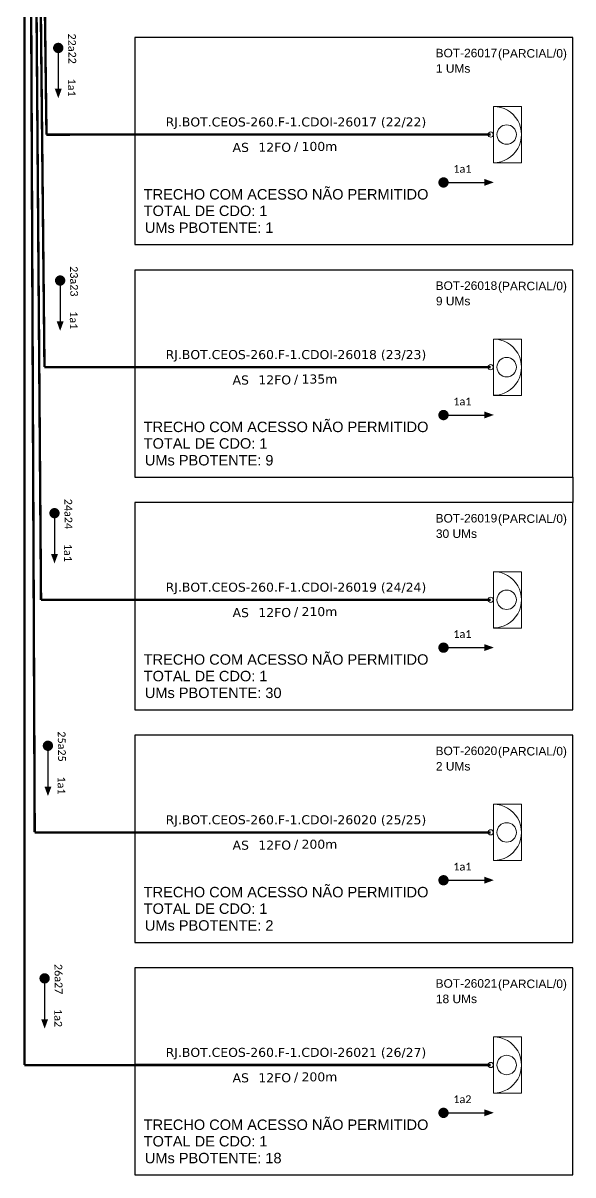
# Model space of a CAD drawing. Extents: x 35688 to 45186, y 3284 to 5132.
# Drawn here: x 44881.2 to 44987.6, y 3284.3 to 3507.1 of the extents above; entities that cross this region are included whole.
import ezdxf
from ezdxf.enums import TextEntityAlignment as Align

# ---------------------------------------------------------------- set-up
doc = ezdxf.new("R2010")
doc.units = ezdxf.units.DM
doc.header["$MEASUREMENT"] = 0
doc.layers.add("20.0-LEGENDA DOS CDO'S", color=1, linetype='Continuous', lineweight=0)
doc.layers.add('40.1-ETIQUETAS', color=1, linetype='Continuous', lineweight=20)
for name, color, linetype in [('30.4-Selo', 7, 'Continuous'), ('CAP a instalar', 1, 'Continuous'), ('SETA', 7, 'Continuous')]:
    doc.layers.add(name, color=color, linetype=linetype)
doc.styles.add('ARIAL', font='arial.ttf')
doc.styles.add('siredit', font='verdana.ttf')
doc.linetypes.add('FENCELINE1', pattern='A,0.25,-0.1,[133,ltypeshp.shx,S=0.1,R=0,X=-0.1,Y=0],-0.1,1', length=1.45)

# ---------------------------------------------------------------- blocks, each defined once
blk = doc.blocks.new('CDOE-TEXTO PADRÃO')
at = {"layer": "20.0-LEGENDA DOS CDO'S", "color": 0, "style": 'ARIAL'}
blk.add_attdef('FIBRAS_UTILIZADAS', text='', height=1.7, rotation=0.118, dxfattribs=at).set_placement((19.77, 7.43), align=Align.CENTER)
for tag, p in [('CDO_N', (0.49, 7.39)), ('CORDOALHA', (0.5, 4.33)), ('SAP', (0.51, 1.67)), ('SPLITER_1', (0.59, -0.91)), ('SPLITER_2', (0.6, -3.55)), ('(XX-XX_F)S', (0.54, -8.29)), ('(XX-XX_L)S', (0.55, -10.83)), ('UMS', (0.55, -13.15))]:
    blk.add_attdef(tag, p, '', height=1.7, rotation=0.118, dxfattribs=at)
blk = doc.blocks.new('ETIQUETA_RS5F')
at = {"layer": '40.1-ETIQUETAS', "color": 0, "style": 'siredit'}
blk.add_text('/', height=1.5, dxfattribs=at).set_placement((1.55, -1.95), align=Align.MIDDLE_RIGHT)
for tag, p in [('ETIQUETA_R_PRIMARIA', (1.18, 4.1)), ('ETIQUETA_R_SECUNDARIA', (1.18, 2.1)), ('F_ATIVAS/F_MORTAS', (1.11, -4.24))]:
    blk.add_attdef(tag, text='', height=1.5, dxfattribs=at).set_placement(p, align=Align.MIDDLE_CENTER)
for tag, p in [('TIPO_CABO', (-6.62, -2.12)), ('CAP_CABO', (0.37, -2.09))]:
    blk.add_attdef(tag, text='', height=1.5, dxfattribs=at).set_placement(p, align=Align.MIDDLE_RIGHT)
blk.add_attdef('METROS', text='', height=1.5, dxfattribs=at).set_placement((2.11, -1.95), align=Align.MIDDLE_LEFT)
for tag, p in [('FUSÃO_1', (0.82, -8.39)), ('FUSÃO_2', (0.82, -10.6)), ('FUSÃO_3', (0.82, -12.93)), ('FUSÃO_4', (0.82, -15.14)), ('FUSÃO_5', (0.82, -17.16))]:
    blk.add_attdef(tag, text='', height=1.5, dxfattribs=at).set_placement(p, align=Align.CENTER)

msp = doc.modelspace()

# ---------------------------------------------------------------- linework, layer by layer
at = {"const_width": 1}
for points in [[(44887.97, 3502.82, 1), (44887.96, 3501.82, 1)], [(44962.01, 3476.3, 1), (44963.01, 3476.3, 1)], [(44888.33, 3457.82, 1), (44888.33, 3456.82, 1)], [(44962.01, 3431.3, 1), (44963.01, 3431.3, 1)], [(44887.24, 3412.82, 1), (44887.24, 3411.82, 1)], [(44962.01, 3386.3, 1), (44963.01, 3386.3, 1)], [(44885.97, 3367.82, 1), (44885.96, 3366.82, 1)], [(44962.01, 3341.3, 1), (44963.01, 3341.3, 1)], [(44885.33, 3322.82, 1), (44885.33, 3321.82, 1)], [(44962.01, 3296.3, 1), (44963.01, 3296.3, 1)]]:
    msp.add_lwpolyline(points, format="xyb", close=True, dxfattribs=at)
at = {"layer": '40.1-ETIQUETAS', "color": 8}
for points in [[(44972.15, 3491), (44977.59, 3491), (44977.59, 3480.1), (44972.15, 3480.1)], [(44972.15, 3446), (44977.59, 3446), (44977.59, 3435.1), (44972.15, 3435.1)], [(44972.15, 3401), (44977.59, 3401), (44977.59, 3390.1), (44972.15, 3390.1)], [(44972.15, 3356), (44977.59, 3356), (44977.59, 3345.1), (44972.15, 3345.1)], [(44972.15, 3311), (44977.59, 3311), (44977.59, 3300.1), (44972.15, 3300.1)]]:
    msp.add_lwpolyline(points, close=True, dxfattribs=at)
for centre, major_axis, start_param, end_param in [((44972.15, 3485.56), (-3.85, 3.85), 2.356194, 5.497787), ((44971.64, 3485.56), (-0.356, 0.356), 2.356194490191767, 8.639379797371353), ((44974.73, 3485.56), (1.33, 1.33), 3.926991, 10.210176), ((44972.15, 3440.56), (-3.85, 3.85), 2.356194, 5.497787), ((44971.64, 3440.56), (-0.356, 0.356), 2.356194490191767, 8.639379797371353), ((44974.73, 3440.56), (1.33, 1.33), 3.926991, 10.210176), ((44972.15, 3395.56), (-3.85, 3.85), 2.356194, 5.497787), ((44974.73, 3395.56), (1.33, 1.33), 3.926991, 10.210176), ((44971.64, 3395.56), (-0.356, 0.356), 2.356194490191767, 8.639379797371353), ((44972.15, 3350.56), (-3.85, 3.85), 2.356194, 5.497787), ((44974.73, 3350.56), (1.33, 1.33), 3.926991, 10.210176), ((44971.64, 3350.56), (-0.356, 0.356), 2.356194490191767, 8.639379797371353), ((44972.15, 3305.56), (-3.85, 3.85), 2.356194, 5.497787), ((44974.73, 3305.56), (1.33, 1.33), 3.926991, 10.210176), ((44971.64, 3305.56), (-0.356, 0.356), 2.356194490191767, 8.639379797371353)]:
    msp.add_ellipse(centre, major_axis=major_axis, ratio=1, start_param=start_param, end_param=end_param, dxfattribs=at)
at = {"layer": 'CAP a instalar', "color": 8, "linetype": 'FENCELINE1', "ltscale": 7, "const_width": 0.467}
for points in [[(44881.38, 3821.86), (44881.44, 3305.55)], [(44883.41, 3350.55), (44881.39, 3821.86)], [(44885.69, 3485.55), (44881.39, 3821.86)], [(44885.3, 3440.58), (44881.39, 3821.86)], [(44884.63, 3395.55), (44881.39, 3821.86)], [(44885.69, 3485.55), (44971.64, 3485.56)], [(44885.3, 3440.58), (44971.64, 3440.56)], [(44884.63, 3395.55), (44971.64, 3395.56)], [(44883.41, 3350.55), (44971.64, 3350.56)], [(44881.39, 3305.55), (44971.64, 3305.56)]]:
    msp.add_lwpolyline(points, dxfattribs=at)
at = {"layer": 'CAP a instalar', "color": 3}
for points in [[(44987.56, 3504.35), (44902.76, 3504.35), (44902.76, 3464.29), (44987.56, 3464.29)], [(44987.56, 3459.35), (44902.76, 3459.35), (44902.76, 3419.29), (44987.56, 3419.29)], [(44987.56, 3414.35), (44902.76, 3414.35), (44902.76, 3374.29), (44987.56, 3374.29)], [(44987.56, 3369.35), (44902.76, 3369.35), (44902.76, 3329.29), (44987.56, 3329.29)], [(44987.56, 3324.35), (44902.76, 3324.35), (44902.76, 3284.29), (44987.56, 3284.29)]]:
    msp.add_lwpolyline(points, close=True, dxfattribs=at)
msp.add_lwpolyline([(44987.56, 3419.29), (44987.56, 3414.35)], dxfattribs=at)
at = {"layer": 'SETA'}
for points in [[(44887.96, 3502.32), (44887.96, 3493.73)], [(44962.51, 3476.3), (44971.11, 3476.3)], [(44888.33, 3457.32), (44888.32, 3448.73)], [(44962.51, 3431.3), (44971.11, 3431.3)], [(44887.24, 3412.32), (44887.23, 3403.73)], [(44962.51, 3386.3), (44971.11, 3386.3)], [(44885.96, 3367.32), (44885.96, 3358.73)], [(44962.51, 3341.3), (44971.11, 3341.3)], [(44885.33, 3322.32), (44885.32, 3313.73)], [(44962.51, 3296.3), (44971.11, 3296.3)]]:
    msp.add_lwpolyline(points, dxfattribs=at)
for points in [[(44888.64, 3494.41), (44887.97, 3492.58), (44887.3, 3494.42)], [(44970.42, 3476.98), (44972.25, 3476.32), (44970.42, 3475.65)], [(44889, 3449.41), (44888.33, 3447.58), (44887.67, 3449.42)], [(44970.42, 3431.98), (44972.25, 3431.32), (44970.42, 3430.65)], [(44887.91, 3404.41), (44887.24, 3402.58), (44886.57, 3404.42)], [(44970.42, 3386.98), (44972.25, 3386.32), (44970.42, 3385.65)], [(44886.64, 3359.41), (44885.97, 3357.58), (44885.3, 3359.42)], [(44970.42, 3341.98), (44972.25, 3341.32), (44970.42, 3340.65)], [(44886, 3314.41), (44885.33, 3312.58), (44884.67, 3314.42)], [(44970.42, 3296.98), (44972.25, 3296.32), (44970.42, 3295.65)]]:
    msp.add_solid(points, dxfattribs=at)

# ---------------------------------------------------------------- block references
at = {"layer": '40.1-ETIQUETAS', "color": 8}
ref = msp.add_blockref('CDOE-TEXTO PADRÃO', (44968.07, 3489.44), dxfattribs=dict(at, xscale=0.9720000028610228, yscale=0.9720000028610228, zscale=0.9720000028610228))
ref.add_attrib('CDO_N', 'BOT-26017', (44960.98, 3500.5), dxfattribs={"layer": "20.0-LEGENDA DOS CDO'S", "color": 0, "height": 1.652, "rotation": 0.118, "style": 'ARIAL'})
ref.add_attrib('CORDOALHA', '1 UMs', (44961.04, 3497.52), dxfattribs={"layer": "20.0-LEGENDA DOS CDO'S", "color": 0, "height": 1.652, "rotation": 0.118, "style": 'ARIAL'})
ref.add_attrib('FIBRAS_UTILIZADAS', '          (PARCIAL/0)', dxfattribs={"layer": "20.0-LEGENDA DOS CDO'S", "color": 0, "height": 1.6523, "rotation": 0.118, "style": 'ARIAL'}).set_placement((44976.52, 3500.43), align=Align.CENTER)
ref = msp.add_blockref('ETIQUETA_RS5F', (44932.58, 3485.54), dxfattribs=dict(at, xscale=1.16639998499977, yscale=1.16639998499977, zscale=1.16639998499977))
ref.add_attrib('ETIQUETA_R_SECUNDARIA', 'RJ.BOT.CEOS-260.F-1.CDOI-26017 (22/22)', dxfattribs={"layer": '30.4-Selo', "color": 0, "height": 1.7496, "style": 'siredit'}).set_placement((44933.96, 3488), align=Align.MIDDLE_CENTER)
ref.add_attrib('TIPO_CABO', 'AS', dxfattribs={"color": 0, "height": 1.75, "style": 'siredit'}).set_placement((44924.86, 3483.08), align=Align.MIDDLE_RIGHT)
ref.add_attrib('CAP_CABO', '12FO', dxfattribs={"color": 0, "height": 1.75, "style": 'siredit'}).set_placement((44933.01, 3483.1), align=Align.MIDDLE_RIGHT)
ref.add_attrib('METROS', '100m', dxfattribs={"color": 0, "height": 1.75, "style": 'siredit'}).set_placement((44935.04, 3483.27), align=Align.MIDDLE_LEFT)
ref = msp.add_blockref('CDOE-TEXTO PADRÃO', (44968.07, 3444.44), dxfattribs=dict(at, xscale=0.9720000028610228, yscale=0.9720000028610228, zscale=0.9720000028610228))
ref.add_attrib('CDO_N', 'BOT-26018', (44960.98, 3455.5), dxfattribs={"layer": "20.0-LEGENDA DOS CDO'S", "color": 0, "height": 1.652, "rotation": 0.118, "style": 'ARIAL'})
ref.add_attrib('CORDOALHA', '9 UMs', (44961.04, 3452.52), dxfattribs={"layer": "20.0-LEGENDA DOS CDO'S", "color": 0, "height": 1.652, "rotation": 0.118, "style": 'ARIAL'})
ref.add_attrib('FIBRAS_UTILIZADAS', '          (PARCIAL/0)', dxfattribs={"layer": "20.0-LEGENDA DOS CDO'S", "color": 0, "height": 1.6523, "rotation": 0.118, "style": 'ARIAL'}).set_placement((44976.52, 3455.43), align=Align.CENTER)
ref = msp.add_blockref('ETIQUETA_RS5F', (44932.58, 3440.54), dxfattribs=dict(at, xscale=1.16639998499977, yscale=1.16639998499977, zscale=1.16639998499977))
ref.add_attrib('ETIQUETA_R_SECUNDARIA', 'RJ.BOT.CEOS-260.F-1.CDOI-26018 (23/23)', dxfattribs={"layer": '30.4-Selo', "color": 0, "height": 1.7496, "style": 'siredit'}).set_placement((44933.96, 3443), align=Align.MIDDLE_CENTER)
ref.add_attrib('TIPO_CABO', 'AS', dxfattribs={"color": 0, "height": 1.75, "style": 'siredit'}).set_placement((44924.86, 3438.08), align=Align.MIDDLE_RIGHT)
ref.add_attrib('CAP_CABO', '12FO', dxfattribs={"color": 0, "height": 1.75, "style": 'siredit'}).set_placement((44933.01, 3438.1), align=Align.MIDDLE_RIGHT)
ref.add_attrib('METROS', '135m', dxfattribs={"color": 0, "height": 1.75, "style": 'siredit'}).set_placement((44935.04, 3438.27), align=Align.MIDDLE_LEFT)
ref = msp.add_blockref('CDOE-TEXTO PADRÃO', (44968.07, 3399.44), dxfattribs=dict(at, xscale=0.9720000028610228, yscale=0.9720000028610228, zscale=0.9720000028610228))
ref.add_attrib('CDO_N', 'BOT-26019', (44960.98, 3410.5), dxfattribs={"layer": "20.0-LEGENDA DOS CDO'S", "color": 0, "height": 1.652, "rotation": 0.118, "style": 'ARIAL'})
ref.add_attrib('CORDOALHA', '30 UMs', (44961.04, 3407.52), dxfattribs={"layer": "20.0-LEGENDA DOS CDO'S", "color": 0, "height": 1.652, "rotation": 0.118, "style": 'ARIAL'})
ref.add_attrib('FIBRAS_UTILIZADAS', '          (PARCIAL/0)', dxfattribs={"layer": "20.0-LEGENDA DOS CDO'S", "color": 0, "height": 1.6523, "rotation": 0.118, "style": 'ARIAL'}).set_placement((44976.52, 3410.43), align=Align.CENTER)
ref = msp.add_blockref('ETIQUETA_RS5F', (44932.58, 3395.54), dxfattribs=dict(at, xscale=1.16639998499977, yscale=1.16639998499977, zscale=1.16639998499977))
ref.add_attrib('ETIQUETA_R_SECUNDARIA', 'RJ.BOT.CEOS-260.F-1.CDOI-26019 (24/24)', dxfattribs={"layer": '30.4-Selo', "color": 0, "height": 1.7496, "style": 'siredit'}).set_placement((44933.96, 3398), align=Align.MIDDLE_CENTER)
ref.add_attrib('TIPO_CABO', 'AS', dxfattribs={"color": 0, "height": 1.75, "style": 'siredit'}).set_placement((44924.86, 3393.08), align=Align.MIDDLE_RIGHT)
ref.add_attrib('CAP_CABO', '12FO', dxfattribs={"color": 0, "height": 1.75, "style": 'siredit'}).set_placement((44933.01, 3393.1), align=Align.MIDDLE_RIGHT)
ref.add_attrib('METROS', '210m', dxfattribs={"color": 0, "height": 1.75, "style": 'siredit'}).set_placement((44935.04, 3393.27), align=Align.MIDDLE_LEFT)
ref = msp.add_blockref('CDOE-TEXTO PADRÃO', (44968.07, 3354.44), dxfattribs=dict(at, xscale=0.9720000028610228, yscale=0.9720000028610228, zscale=0.9720000028610228))
ref.add_attrib('CDO_N', 'BOT-26020', (44960.98, 3365.5), dxfattribs={"layer": "20.0-LEGENDA DOS CDO'S", "color": 0, "height": 1.652, "rotation": 0.118, "style": 'ARIAL'})
ref.add_attrib('CORDOALHA', '2 UMs', (44961.04, 3362.52), dxfattribs={"layer": "20.0-LEGENDA DOS CDO'S", "color": 0, "height": 1.652, "rotation": 0.118, "style": 'ARIAL'})
ref.add_attrib('FIBRAS_UTILIZADAS', '          (PARCIAL/0)', dxfattribs={"layer": "20.0-LEGENDA DOS CDO'S", "color": 0, "height": 1.6523, "rotation": 0.118, "style": 'ARIAL'}).set_placement((44976.52, 3365.43), align=Align.CENTER)
ref = msp.add_blockref('ETIQUETA_RS5F', (44932.58, 3350.54), dxfattribs=dict(at, xscale=1.16639998499977, yscale=1.16639998499977, zscale=1.16639998499977))
ref.add_attrib('ETIQUETA_R_SECUNDARIA', 'RJ.BOT.CEOS-260.F-1.CDOI-26020 (25/25)', dxfattribs={"layer": '30.4-Selo', "color": 0, "height": 1.7496, "style": 'siredit'}).set_placement((44933.96, 3353), align=Align.MIDDLE_CENTER)
ref.add_attrib('TIPO_CABO', 'AS', dxfattribs={"color": 0, "height": 1.75, "style": 'siredit'}).set_placement((44924.86, 3348.08), align=Align.MIDDLE_RIGHT)
ref.add_attrib('CAP_CABO', '12FO', dxfattribs={"color": 0, "height": 1.75, "style": 'siredit'}).set_placement((44933.01, 3348.1), align=Align.MIDDLE_RIGHT)
ref.add_attrib('METROS', '200m', dxfattribs={"color": 0, "height": 1.75, "style": 'siredit'}).set_placement((44935.04, 3348.27), align=Align.MIDDLE_LEFT)
ref = msp.add_blockref('CDOE-TEXTO PADRÃO', (44968.07, 3309.44), dxfattribs=dict(at, xscale=0.9720000028610228, yscale=0.9720000028610228, zscale=0.9720000028610228))
ref.add_attrib('CDO_N', 'BOT-26021', (44960.98, 3320.5), dxfattribs={"layer": "20.0-LEGENDA DOS CDO'S", "color": 0, "height": 1.652, "rotation": 0.118, "style": 'ARIAL'})
ref.add_attrib('CORDOALHA', '18 UMs', (44961.04, 3317.52), dxfattribs={"layer": "20.0-LEGENDA DOS CDO'S", "color": 0, "height": 1.652, "rotation": 0.118, "style": 'ARIAL'})
ref.add_attrib('FIBRAS_UTILIZADAS', '          (PARCIAL/0)', dxfattribs={"layer": "20.0-LEGENDA DOS CDO'S", "color": 0, "height": 1.6523, "rotation": 0.118, "style": 'ARIAL'}).set_placement((44976.52, 3320.43), align=Align.CENTER)
ref = msp.add_blockref('ETIQUETA_RS5F', (44932.58, 3305.54), dxfattribs=dict(at, xscale=1.16639998499977, yscale=1.16639998499977, zscale=1.16639998499977))
ref.add_attrib('ETIQUETA_R_SECUNDARIA', 'RJ.BOT.CEOS-260.F-1.CDOI-26021 (26/27)', dxfattribs={"layer": '30.4-Selo', "color": 0, "height": 1.7496, "style": 'siredit'}).set_placement((44933.96, 3308), align=Align.MIDDLE_CENTER)
ref.add_attrib('TIPO_CABO', 'AS', dxfattribs={"color": 0, "height": 1.75, "style": 'siredit'}).set_placement((44924.86, 3303.08), align=Align.MIDDLE_RIGHT)
ref.add_attrib('CAP_CABO', '12FO', dxfattribs={"color": 0, "height": 1.75, "style": 'siredit'}).set_placement((44933.01, 3303.1), align=Align.MIDDLE_RIGHT)
ref.add_attrib('METROS', '200m', dxfattribs={"color": 0, "height": 1.75, "style": 'siredit'}).set_placement((44935.04, 3303.27), align=Align.MIDDLE_LEFT)

# ---------------------------------------------------------------- texts
at = {"color": 3, "style": 'ARIAL'}
for s, p in [('TRECHO COM ACESSO NÃO PERMITIDO', (44904.5, 3473)), ('TOTAL DE CDO: 1', (44904.5, 3469.8)), ('UMs PBOTENTE: 1', (44904.72, 3466.55)), ('TRECHO COM ACESSO NÃO PERMITIDO', (44904.5, 3428)), ('TOTAL DE CDO: 1', (44904.5, 3424.8)), ('UMs PBOTENTE: 9', (44904.72, 3421.55)), ('TRECHO COM ACESSO NÃO PERMITIDO', (44904.5, 3383)), ('TOTAL DE CDO: 1', (44904.5, 3379.8)), ('UMs PBOTENTE: 30', (44904.72, 3376.55)), ('TRECHO COM ACESSO NÃO PERMITIDO', (44904.5, 3338)), ('TOTAL DE CDO: 1', (44904.5, 3334.8)), ('UMs PBOTENTE: 2', (44904.72, 3331.55)), ('TRECHO COM ACESSO NÃO PERMITIDO', (44904.5, 3293)), ('TOTAL DE CDO: 1', (44904.5, 3289.8)), ('UMs PBOTENTE: 18', (44904.72, 3286.55))]:
    msp.add_text(s, height=2.0166, dxfattribs=at).set_placement(p)
at = {"char_height": 1.5, "width": 25.3588, "attachment_point": 5}
for s, insert, rotation in [('\\C7;\\fCalibri|b0|i0|c0|p34;22a22 ', (44890.65, 3502.17), 270.6666), ('\\C7;\\fCalibri|b0|i0|c0|p34;1a1', (44890.58, 3494.64), 269.9383), ('\\C7;\\fCalibri|b0|i0|c0|p34;23a23', (44891.01, 3457.17), 270.6666), ('\\C7;\\fCalibri|b0|i0|c0|p34;1a1', (44890.95, 3449.64), 269.9383), ('\\C7;\\fCalibri|b0|i0|c0|p34;24a24', (44889.92, 3412.17), 270.6666), ('\\C7;\\fCalibri|b0|i0|c0|p34;1a1', (44889.85, 3404.64), 269.9383), ('\\C7;\\fCalibri|b0|i0|c0|p34;25a25', (44888.65, 3367.17), 270.6666), ('\\C7;\\fCalibri|b0|i0|c0|p34;1a1', (44888.58, 3359.64), 269.9383), ('\\C7;\\fCalibri|b0|i0|c0|p34;26a27', (44888.01, 3322.17), 270.6666), ('\\C7;\\fCalibri|b0|i0|c0|p34;1a2', (44887.95, 3314.64), 269.9383)]:
    msp.add_mtext(s, dxfattribs=dict(at, insert=insert, rotation=rotation))
for s, insert in [('\\C7;\\fCalibri|b0|i0|c0|p34;1a1', (44966.16, 3478.93)), ('\\C7;\\fCalibri|b0|i0|c0|p34;1a1', (44966.16, 3433.93)), ('\\C7;\\fCalibri|b0|i0|c0|p34;1a1', (44966.16, 3388.93)), ('\\C7;\\fCalibri|b0|i0|c0|p34;1a1', (44966.16, 3343.93)), ('\\C7;\\fCalibri|b0|i0|c0|p34;1a2', (44966.16, 3298.93))]:
    msp.add_mtext(s, dxfattribs=dict(at, insert=insert))

doc.saveas('drawing.dxf')
